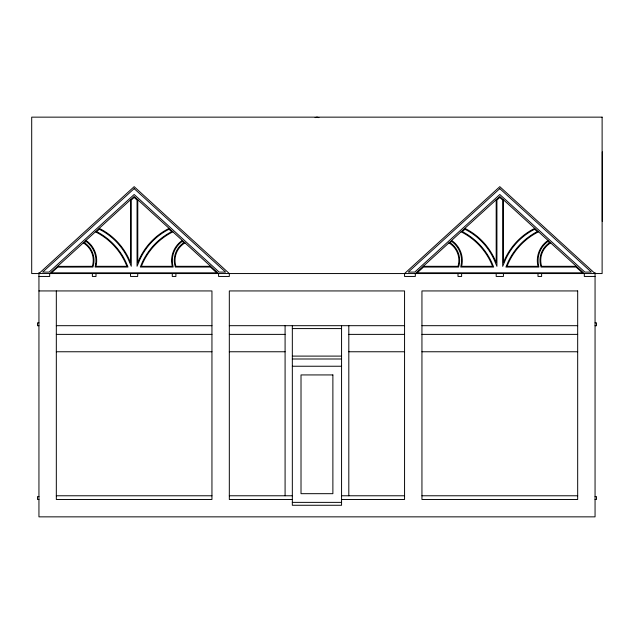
<?xml version="1.0" encoding="UTF-8"?>
<svg xmlns="http://www.w3.org/2000/svg" width="634" height="634" viewBox="0 0 634 634"><rect width="100%" height="100%" fill="white"/><g stroke="black" fill="none" stroke-linecap="round" stroke-linejoin="round"><path stroke-width="0.95" d="M137.784 273.555L137.649 276.448L130.541 276.448L130.541 273.555M38.943 273.555L134.162 186.658L229.318 273.555L229.318 276.448L218.579 276.448L218.579 273.555L134.162 196.461L49.682 273.555L49.682 276.448L38.943 276.448M315.082 117.623L317 117.147L318.918 117.623M57.528 266.391L92.374 266.312A20.336 20.336 0 0 0 83.292 242.885M210.654 266.312L175.895 266.312A20.351 20.351 0 0 1 184.985 242.877M423.243 266.312L458.002 266.312A20.336 20.336 0 0 0 448.92 242.885M576.377 266.312L541.618 266.312A20.328 20.328 0 0 1 550.7 242.885M595.057 276.448L584.31 276.448L584.31 273.555L499.798 196.461L415.31 273.555L415.31 276.448L404.563 276.448L404.563 273.555L499.798 186.658L595.057 273.555M38.943 290.935L211.946 290.935L211.946 499.473L56.323 499.473L56.323 290.935M38.943 322.825L37.493 322.825L37.493 325.725L38.943 325.725M595.057 322.825L596.507 322.825L596.507 325.725L595.057 325.725M56.323 325.686L211.946 325.686M229.318 325.686L404.563 325.686M421.943 325.686L577.677 325.686M292.329 328.586L341.567 328.586M56.323 334.38L211.946 334.38M229.318 334.38L285.086 334.38M348.811 334.38L404.563 334.38M421.943 334.38L577.677 334.38M56.323 351.759L211.946 351.759M229.318 351.759L285.086 351.759M348.811 351.759L404.563 351.759M421.943 351.759L577.677 351.759M292.329 356.102L341.567 356.102M292.329 358.995L341.567 358.995M292.329 366.238L341.567 366.238M56.323 495.772L211.946 495.772M229.318 495.772L292.329 495.772M341.567 495.772L404.563 495.772M421.943 495.772L577.677 495.772M38.943 496.581L37.493 496.581L37.493 499.473L38.943 499.473M595.057 496.581L596.507 496.581L596.507 499.473L595.057 499.473M292.329 499.473L229.318 499.473L229.318 290.935L404.563 290.935L404.563 499.473L341.567 499.473M292.329 502.374L341.567 502.374M602.3 151.906L602.3 221.417M595.057 272.612L595.057 516.853L38.943 516.853L38.943 272.612M541.618 273.555L541.618 276.448L537.997 276.448L537.997 273.555M503.42 199.765L503.42 262.69A64.359 64.359 0 0 1 534.755 228.343M503.42 273.555L503.42 276.448L496.184 276.448L496.184 273.555M496.184 199.765L496.184 262.69A64.343 64.343 0 0 0 464.849 228.351M461.623 273.555L461.623 276.448L458.002 276.448L458.002 273.555M348.811 325.686L348.811 495.772M341.567 325.686L341.567 505.266L292.329 505.266L292.329 325.686M285.086 325.686L285.086 495.772M175.895 273.555L175.895 276.448L172.274 276.448L172.274 273.555M137.784 199.773L137.784 262.69A64.288 64.288 0 0 1 169.112 228.383M130.541 199.765L130.541 262.69A64.327 64.327 0 0 0 99.213 228.359M95.996 273.555L95.996 276.448L92.374 276.448L92.374 273.555M172.892 231.83A64.906 64.906 0 0 0 141.398 266.312L172.274 266.312A24.338 24.338 0 0 1 182.315 240.437M538.535 231.79A64.985 64.985 0 0 0 507.041 266.312L537.997 266.312A24.306 24.306 0 0 1 548.022 240.444M85.97 240.444A24.322 24.322 0 0 1 95.996 266.312L126.919 266.312A64.953 64.953 0 0 0 95.433 231.806M451.598 240.444A24.314 24.314 0 0 1 461.623 266.312L492.563 266.312A64.969 64.969 0 0 0 461.069 231.798M95.734 263.799L95.124 267.033L128.013 267.033L126.015 262.341A65.682 65.682 0 0 0 99.3 233.066L96.677 231.656L99.316 229.239L102.336 230.855A63.606 63.606 0 0 1 128.337 259.346L131.262 266.256L131.262 200.09L134.162 197.443L137.055 200.09L137.055 266.256L139.987 259.346A63.559 63.559 0 0 1 165.981 230.879L169.001 229.262L171.648 231.672L169.024 233.09A65.635 65.635 0 0 0 142.301 262.349L140.304 267.033L173.145 267.033L172.535 263.799A23.616 23.616 0 0 1 180.809 242.465L182.267 241.372L183.82 242.79L182.671 243.551A21.081 21.081 0 0 0 174.643 264.251L175.325 267.033L210.369 267.033L216.717 272.826L51.552 272.826L57.813 267.12L92.944 267.033L93.626 264.251A21.065 21.065 0 0 0 85.606 243.559L84.465 242.798L86.01 241.38L87.468 242.481A23.593 23.593 0 0 1 95.734 263.799M461.346 263.792L460.728 267.057L493.68 267.057L491.675 262.341A65.714 65.714 0 0 0 464.952 233.05L462.344 231.64L464.96 229.254L467.971 230.871A63.598 63.598 0 0 1 493.965 259.354L496.921 266.335L496.921 200.09L499.798 197.467L502.683 200.09L502.683 266.335L505.639 259.354A63.614 63.614 0 0 1 531.633 230.863L534.644 229.246L537.26 231.632L534.652 233.043A65.73 65.73 0 0 0 507.929 262.333L505.924 267.057L538.892 267.057L538.274 263.792A23.569 23.569 0 0 1 546.532 242.497L547.974 241.411L549.504 242.798L548.378 243.551A21.073 21.073 0 0 0 540.35 264.259L541.04 267.057L576.092 267.057L582.4 272.81L417.22 272.81L423.536 267.057L458.588 267.057L459.27 264.259A21.081 21.081 0 0 0 451.242 243.551L450.116 242.798L451.646 241.403L453.088 242.489A23.577 23.577 0 0 1 461.346 263.792M134.162 188.623L42.676 272.105L49.119 272.105L134.162 194.503L219.142 272.105L225.585 272.105L134.162 188.623M499.798 188.623L408.304 272.105L414.747 272.105L499.798 194.503L584.873 272.105L591.324 272.105L499.798 188.623M602.118 117.147L31.7 117.147L31.7 273.555L602.118 273.555L602.118 117.147M577.677 290.935L421.943 290.935L421.943 499.473L577.677 499.473L577.677 290.935M332.882 374.932L301.015 374.932L301.015 493.68L332.882 493.68L332.882 374.932"/></g></svg>
